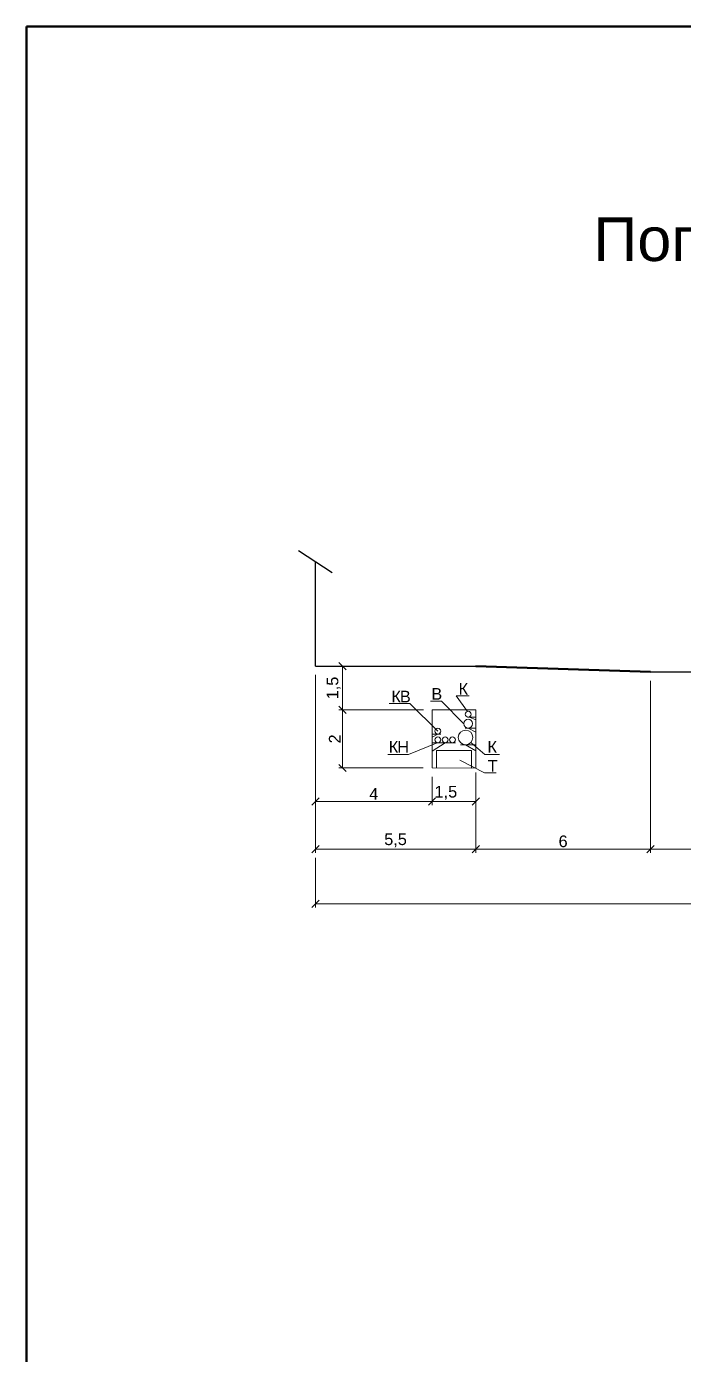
# Model space of a CAD drawing. Header units: millimetres. Extents: x -2123 to 5424, y -1286 to 835.
# Drawn here: x 12.02 to 34.57, y -201.05 to -155.42 of the extents above; entities that cross this region are included whole.
import ezdxf

# ---------------------------------------------------------------- set-up
doc = ezdxf.new("R2010")
doc.units = ezdxf.units.MM
doc.layers.get('0').update_dxf_attribs({"lineweight": 15})
for name, color, linetype, lineweight in [('Дор. Розм.', 7, 'Continuous', 50), ('Линия 0.3', 160, 'Continuous', 30), ('Линия 0.5', 26, 'Continuous', 50), ('Размер', 94, 'Continuous', 15), ('Інж. мережі', 205, 'Continuous', 18)]:
    doc.layers.add(name, color=color, linetype=linetype, lineweight=lineweight)
doc.styles.get("Standard").update_dxf_attribs({"font": 'arial.ttf'})
doc.styles.add('Аннотативный', font='arial.ttf')
doc.dimstyles.new('М-100', dxfattribs={"dimscale": 100, "dimtxt": 4, "dimasz": 2.5, "dimexe": 1.25, "dimexo": 3, "dimtad": 1, "dimlfac": 0.001, "dimtxsty": 'Standard', "dimblk": 'OBLIQUE', "dimcen": 2.5, "dimadec": 0, "dimazin": 0, "dimtfac": 1, "dimtmove": 0, "dimatfit": 3, "dimldrblk": 'OBLIQUE', "dimfxl": 1.25, "dimlwd": -1, "dimlwe": -1, "dimarcsym": 0})

# ---------------------------------------------------------------- blocks, each defined once
blk = doc.blocks.new('_Oblique')
at = {"color": 0, "linetype": 'ByBlock', "lineweight": -2}
blk.add_line((-0.5, -0.5), (0.5, 0.5), dxfattribs=at)
blk = doc.blocks.new('*D605')
at = {"layer": 'Defpoints', "color": 0, "ltscale": 1000, "transparency": 16777216}
for p in [(24588, 64852), (29589, 64452), (29589, 58765)]:
    blk.add_point(p, dxfattribs=at)
at = {"layer": 'Размер', "color": 0, "ltscale": 1000, "transparency": 16777216}
for p, q in [((24588, 64552), (24588, 58640)), ((29589, 64152), (29589, 58640)), ((24588, 58765), (29589, 58765))]:
    blk.add_line(p, q, dxfattribs=at)
at = {"layer": 'Размер', "color": 0, "ltscale": 1000, "transparency": 16777216, "xscale": 250, "yscale": 250, "zscale": 250, "rotation": 180}
blk.add_blockref('_Oblique', (24588, 58765), dxfattribs=at)
at = {"layer": 'Размер', "color": 0, "ltscale": 1000, "transparency": 16777216, "xscale": 250, "yscale": 250, "zscale": 250}
blk.add_blockref('_Oblique', (29589, 58765), dxfattribs=at)
at = {"layer": 'Размер', "color": 0, "ltscale": 1000, "transparency": 16777216, "insert": (27089, 59031), "char_height": 400, "attachment_point": 5}
blk.add_mtext('5', dxfattribs=at)
blk = doc.blocks.new('*D608')
at = {"layer": 'Defpoints', "color": 0, "ltscale": 1000, "transparency": 16777216}
for p in [(24588, 64852), (18589, 61697), (18589, 58765)]:
    blk.add_point(p, dxfattribs=at)
at = {"layer": 'Размер', "color": 0, "ltscale": 1000, "transparency": 16777216}
for p, q in [((24588, 64552), (24588, 58640)), ((18589, 61397), (18589, 58640)), ((24588, 58765), (18589, 58765))]:
    blk.add_line(p, q, dxfattribs=at)
at = {"layer": 'Размер', "color": 0, "ltscale": 1000, "transparency": 16777216, "xscale": 250, "yscale": 250, "zscale": 250, "rotation": 180}
blk.add_blockref('_Oblique', (18589, 58765), dxfattribs=at)
at = {"layer": 'Размер', "color": 0, "ltscale": 1000, "transparency": 16777216, "xscale": 250, "yscale": 250, "zscale": 250}
blk.add_blockref('_Oblique', (24588, 58765), dxfattribs=at)
at = {"layer": 'Размер', "color": 0, "ltscale": 1000, "transparency": 16777216, "insert": (21589, 59032), "char_height": 400, "attachment_point": 5}
blk.add_mtext('6', dxfattribs=at)
blk = doc.blocks.new('*D612')
at = {"layer": 'Defpoints', "color": 0, "ltscale": 1000, "transparency": 16777216}
for p in [(13085, 65053), (18589, 61697), (13085, 58765)]:
    blk.add_point(p, dxfattribs=at)
at = {"layer": 'Размер', "color": 0, "ltscale": 1000, "transparency": 16777216}
for p, q in [((13085, 64753), (13085, 58640)), ((18589, 61397), (18589, 58640)), ((18589, 58765), (13085, 58765))]:
    blk.add_line(p, q, dxfattribs=at)
at = {"layer": 'Размер', "color": 0, "ltscale": 1000, "transparency": 16777216, "xscale": 250, "yscale": 250, "zscale": 250, "rotation": 180}
blk.add_blockref('_Oblique', (13085, 58765), dxfattribs=at)
at = {"layer": 'Размер', "color": 0, "ltscale": 1000, "transparency": 16777216, "xscale": 250, "yscale": 250, "zscale": 250}
blk.add_blockref('_Oblique', (18589, 58765), dxfattribs=at)
at = {"layer": 'Размер', "color": 0, "ltscale": 1000, "transparency": 16777216, "insert": (15837, 59067), "char_height": 400, "attachment_point": 5}
blk.add_mtext('5,5', dxfattribs=at)
blk = doc.blocks.new('*D613')
at = {"layer": 'Defpoints', "color": 0, "ltscale": 1000, "transparency": 16777216}
for p in [(17035, 65053), (14012, 63553), (17091, 63553)]:
    blk.add_point(p, dxfattribs=at)
at = {"layer": 'Размер', "color": 0, "ltscale": 1000, "transparency": 16777216}
for p, q in [((16735, 65053), (13887, 65053)), ((14012, 65053), (14012, 63553)), ((16791, 63553), (13887, 63553))]:
    blk.add_line(p, q, dxfattribs=at)
at = {"layer": 'Размер', "color": 0, "ltscale": 1000, "transparency": 16777216, "xscale": 250, "yscale": 250, "zscale": 250}
for p, rotation in [((14012, 65053), 90), ((14012, 63553), 270)]:
    blk.add_blockref('_Oblique', p, dxfattribs=dict(at, rotation=rotation))
at = {"layer": 'Размер', "color": 0, "ltscale": 1000, "transparency": 16777216, "insert": (13710, 64303), "char_height": 400, "attachment_point": 5, "rotation": 90}
blk.add_mtext('1,5', dxfattribs=at)
blk = doc.blocks.new('*D614')
at = {"layer": 'Defpoints', "color": 0, "ltscale": 1000, "transparency": 16777216}
for p in [(17091, 63553), (14012, 61553), (17089, 61553)]:
    blk.add_point(p, dxfattribs=at)
at = {"layer": 'Размер', "color": 0, "ltscale": 1000, "transparency": 16777216}
for p, q in [((16791, 63553), (13887, 63553)), ((14012, 63553), (14012, 61553)), ((16789, 61553), (13887, 61553))]:
    blk.add_line(p, q, dxfattribs=at)
at = {"layer": 'Размер', "color": 0, "ltscale": 1000, "transparency": 16777216, "xscale": 250, "yscale": 250, "zscale": 250}
for p, rotation in [((14012, 63553), 90), ((14012, 61553), 270)]:
    blk.add_blockref('_Oblique', p, dxfattribs=dict(at, rotation=rotation))
at = {"layer": 'Размер', "color": 0, "ltscale": 1000, "transparency": 16777216, "insert": (13749, 62553), "char_height": 400, "attachment_point": 5, "rotation": 90}
blk.add_mtext('2', dxfattribs=at)
blk = doc.blocks.new('*D615')
at = {"layer": 'Defpoints', "color": 0, "ltscale": 1000, "transparency": 16777216}
for p in [(13085, 61553), (17089, 61551), (17089, 60399)]:
    blk.add_point(p, dxfattribs=at)
at = {"layer": 'Размер', "color": 0, "ltscale": 1000, "transparency": 16777216}
for p, q in [((13085, 61253), (13085, 60274)), ((17089, 61251), (17089, 60274)), ((13085, 60399), (17089, 60399))]:
    blk.add_line(p, q, dxfattribs=at)
at = {"layer": 'Размер', "color": 0, "ltscale": 1000, "transparency": 16777216, "xscale": 250, "yscale": 250, "zscale": 250, "rotation": 180}
blk.add_blockref('_Oblique', (13085, 60399), dxfattribs=at)
at = {"layer": 'Размер', "color": 0, "ltscale": 1000, "transparency": 16777216, "xscale": 250, "yscale": 250, "zscale": 250}
blk.add_blockref('_Oblique', (17089, 60399), dxfattribs=at)
at = {"layer": 'Размер', "color": 0, "ltscale": 1000, "transparency": 16777216, "insert": (15087, 60661), "char_height": 400, "attachment_point": 5}
blk.add_mtext('4', dxfattribs=at)
blk = doc.blocks.new('*D589')
at = {"layer": 'Defpoints', "color": 0, "ltscale": 1000, "transparency": 16777216}
for p in [(17089, 61553), (18589, 61552), (18589, 60399)]:
    blk.add_point(p, dxfattribs=at)
at = {"layer": 'Размер', "color": 0, "ltscale": 1000, "transparency": 16777216}
for p, q in [((17089, 61253), (17089, 60274)), ((18589, 61252), (18589, 60274)), ((17089, 60399), (18589, 60399))]:
    blk.add_line(p, q, dxfattribs=at)
at = {"layer": 'Размер', "color": 0, "ltscale": 1000, "transparency": 16777216, "xscale": 250, "yscale": 250, "zscale": 250, "rotation": 180}
blk.add_blockref('_Oblique', (17089, 60399), dxfattribs=at)
at = {"layer": 'Размер', "color": 0, "ltscale": 1000, "transparency": 16777216, "xscale": 250, "yscale": 250, "zscale": 250}
blk.add_blockref('_Oblique', (18589, 60399), dxfattribs=at)
at = {"layer": 'Размер', "color": 0, "ltscale": 1000, "transparency": 16777216, "insert": (17564, 60701), "char_height": 400, "attachment_point": 5}
blk.add_mtext('1,5', dxfattribs=at)
blk = doc.blocks.new('*D617')
at = {"layer": 'Defpoints', "color": 0, "ltscale": 1000, "transparency": 16777216}
for p in [(13085, 58765), (61113, 58765), (61113, 56884)]:
    blk.add_point(p, dxfattribs=at)
at = {"layer": 'Размер', "color": 0, "ltscale": 1000, "transparency": 16777216}
for p, q in [((13085, 58465), (13085, 56759)), ((61113, 58465), (61113, 56759)), ((13085, 56884), (61113, 56884))]:
    blk.add_line(p, q, dxfattribs=at)
at = {"layer": 'Размер', "color": 0, "ltscale": 1000, "transparency": 16777216, "xscale": 250, "yscale": 250, "zscale": 250, "rotation": 180}
blk.add_blockref('_Oblique', (13085, 56884), dxfattribs=at)
at = {"layer": 'Размер', "color": 0, "ltscale": 1000, "transparency": 16777216, "xscale": 250, "yscale": 250, "zscale": 250}
blk.add_blockref('_Oblique', (61113, 56884), dxfattribs=at)
at = {"layer": 'Размер', "color": 0, "ltscale": 1000, "transparency": 16777216, "insert": (37099, 57151), "char_height": 400, "attachment_point": 5}
blk.add_mtext('48', dxfattribs=at)
blk = doc.blocks.new('1')
at = {"color": 0, "lineweight": 30, "ltscale": 1000}
for p, q in [((13664.392, 68257.017), (12504.61, 69011.91)), ((13084.501, 65052.944), (13084.501, 68634.463))]:
    blk.add_line(p, q, dxfattribs=at)
at = {"layer": 'Линия 0.3', "color": 0, "ltscale": 1000}
for p, q in [((13084.501, 65052.944), (18588.981, 65052.944)), ((24588.053, 64852.384), (29588.981, 64852.384))]:
    blk.add_line(p, q, dxfattribs=at)
at = {"layer": 'Линия 0.5', "color": 0, "ltscale": 1000}
blk.add_line((18588.981, 65052.944), (24588.053, 64852.384), dxfattribs=at)
at = {"layer": 'Інж. мережі', "color": 0}
for points in [[(18307.319, 63498.595), (17912.462, 64028.487), (18364.087, 64028.105)], [(15617.45, 63771.02), (16326.246, 63770.421), (17290.053, 62820.817)], [(17031.092, 63847.767), (17412.639, 63847.444), (18180.947, 63068.279)], [(18588.981, 61551.678), (18590.671, 63551.677), (17090.671, 63552.944), (17088.981, 61552.945), (18588.981, 61551.678)], [(18305.915, 63301.461), (18590.459, 63301.221)], [(18305.915, 63301.461), (18590.459, 63301.221)], [(18380.915, 63301.398), (18590.376, 63202.947)], [(18380.915, 63301.398), (18590.376, 63202.947)], [(17289.968, 62720.817), (17089.881, 62617.398)], [(17289.968, 62720.817), (17089.881, 62617.398)], [(17389.968, 62720.732), (17089.968, 62720.986)], [(17389.968, 62720.732), (17089.968, 62720.986)], [(18230.598, 62926.524), (18590.142, 62926.221)], [(18230.598, 62926.524), (18590.142, 62926.221)], [(18330.598, 62926.44), (18590.023, 62785.139)], [(18330.598, 62926.44), (18590.023, 62785.139)], [(15566.521, 62012.054), (16283.624, 62011.448), (17266.163, 62420.837)], [(17539.715, 62420.605), (17089.468, 62128.93)], [(17539.715, 62420.605), (17089.468, 62128.93)], [(17889.714, 62420.31), (17089.715, 62420.986)], [(17889.714, 62420.31), (17089.715, 62420.986)], [(18071.242, 62352.115), (18589.657, 62351.677)], [(18071.242, 62352.115), (18589.657, 62351.677)], [(18239.657, 62351.973), (18589.484, 62147.547)], [(18239.657, 62351.973), (18589.484, 62147.547)], [(19410.433, 62017.292), (18901.557, 62017.722), (18419.06, 62427.645)], [(19290.608, 61388.258), (18894.124, 61387.847), (18041.054, 61816.366)]]:
    blk.add_lwpolyline(points, dxfattribs=at)
blk.add_lwpolyline([(17239.488, 62152.818), (17238.981, 61552.818), (18438.981, 61551.804), (18439.488, 62151.804)], close=True, dxfattribs=at)
for centre, radius in [((18331, 63401.44), 100), ((18330.725, 63076.44), 150), ((17289.799, 62520.817), 100), ((17290.053, 62820.817), 100), ((17539.799, 62520.605), 100), ((17789.799, 62520.394), 100), ((18239.868, 62601.973), 250)]:
    blk.add_circle(centre, radius, dxfattribs=at)
at = {"color": 0, "ltscale": 100, "insert": (11073.259, 80475.049), "char_height": 1500, "width": 57666.65541, "attachment_point": 1}
blk.add_mtext('\\pxr2.4444,qc;Поперечний профiль магістралі  \\Pрайонного значення(1-3) \\PМ1:200 ', dxfattribs=at)
at = {"layer": 'Інж. мережі', "color": 0, "lineweight": 25, "ltscale": 1000, "char_height": 400, "attachment_point": 1, "style": 'Аннотативный'}
for s, insert, width in [('К', (18001.655, 64472.284), 613.06669), ('{\\T0.9;КВ}', (15693.188, 64207.758), 613.06669), ('В', (17065.819, 64299.546), 613.06669), ('{\\T0.9;КН}', (15603.176, 62479.591), 613.06669), ('К', (18993.002, 62479.844), 613.06669), ('{\\T0.9;Т}', (18998.084, 61827.268), 400)]:
    blk.add_mtext(s, dxfattribs=dict(at, insert=insert, width=width))
at = {"layer": 'Размер', "color": 0, "ltscale": 1000}
for base, p1, p2, angle, picture, middle in [((13084.501, 58765.386), (18588.981, 61696.665), (13084.501, 65052.944), 180, '*D612', (15836.741, 59067.45)), ((14012.464, 63552.944), (17035.267, 65052.944), (17090.671, 63552.944), 90, '*D613', (13709.582, 64302.944)), ((18588.981, 58765.386), (24588.053, 64852.384), (18588.981, 61696.665), 0, '*D608', (21588.517, 59032.115)), ((29588.981, 58765.386), (24588.053, 64852.384), (29588.981, 64452.384), 0, '*D605', (27088.517, 59031.297)), ((14012.464, 61552.945), (17090.671, 63552.944), (17088.981, 61552.945), 90, '*D614', (13749.146, 62552.945)), ((17088.979, 60398.615), (13084.501, 61552.945), (17088.979, 61550.834), 0, '*D615', (15086.74, 60661.115))]:
    dim = blk.add_linear_dim(base=base, p1=p1, p2=p2, angle=angle, dimstyle='М-100', dxfattribs=at)
    dim.commit()
    dim.dimension.update_dxf_attribs({"geometry": picture, "text_midpoint": middle})
dim = blk.add_linear_dim(base=(18588.981, 60398.615), p1=(17088.981, 61552.945), p2=(18588.981, 61551.678), angle=0, dimstyle='М-100', dxfattribs=at)
dim.commit()
dim.dimension.update_dxf_attribs({"geometry": '*D589', "text_midpoint": (17563.966, 60398.615), "dimtype": 128})
dim = blk.add_linear_dim(base=(61113.108, 56884.277), p1=(13084.501, 58765.386), p2=(61113.108, 58765.386), text='48', dimstyle='М-100', dxfattribs=at)
dim.commit()
dim.dimension.update_dxf_attribs({"geometry": '*D617', "text_midpoint": (37098.804, 57151.006)})

msp = doc.modelspace()

# ---------------------------------------------------------------- linework, layer by layer
at = {"layer": 'Дор. Розм.'}
msp.add_lwpolyline([(12.022, -155.416), (77.478, -155.416), (77.478, -246.681), (12.022, -246.681)], close=True, dxfattribs=at)

# ---------------------------------------------------------------- block references
at = {"layer": 'Дор. Розм.', "xscale": 0.001, "yscale": 0.001, "zscale": 0.001}
msp.add_blockref('1', (8.851, -242.448), dxfattribs=at)

doc.saveas('drawing.dxf')
